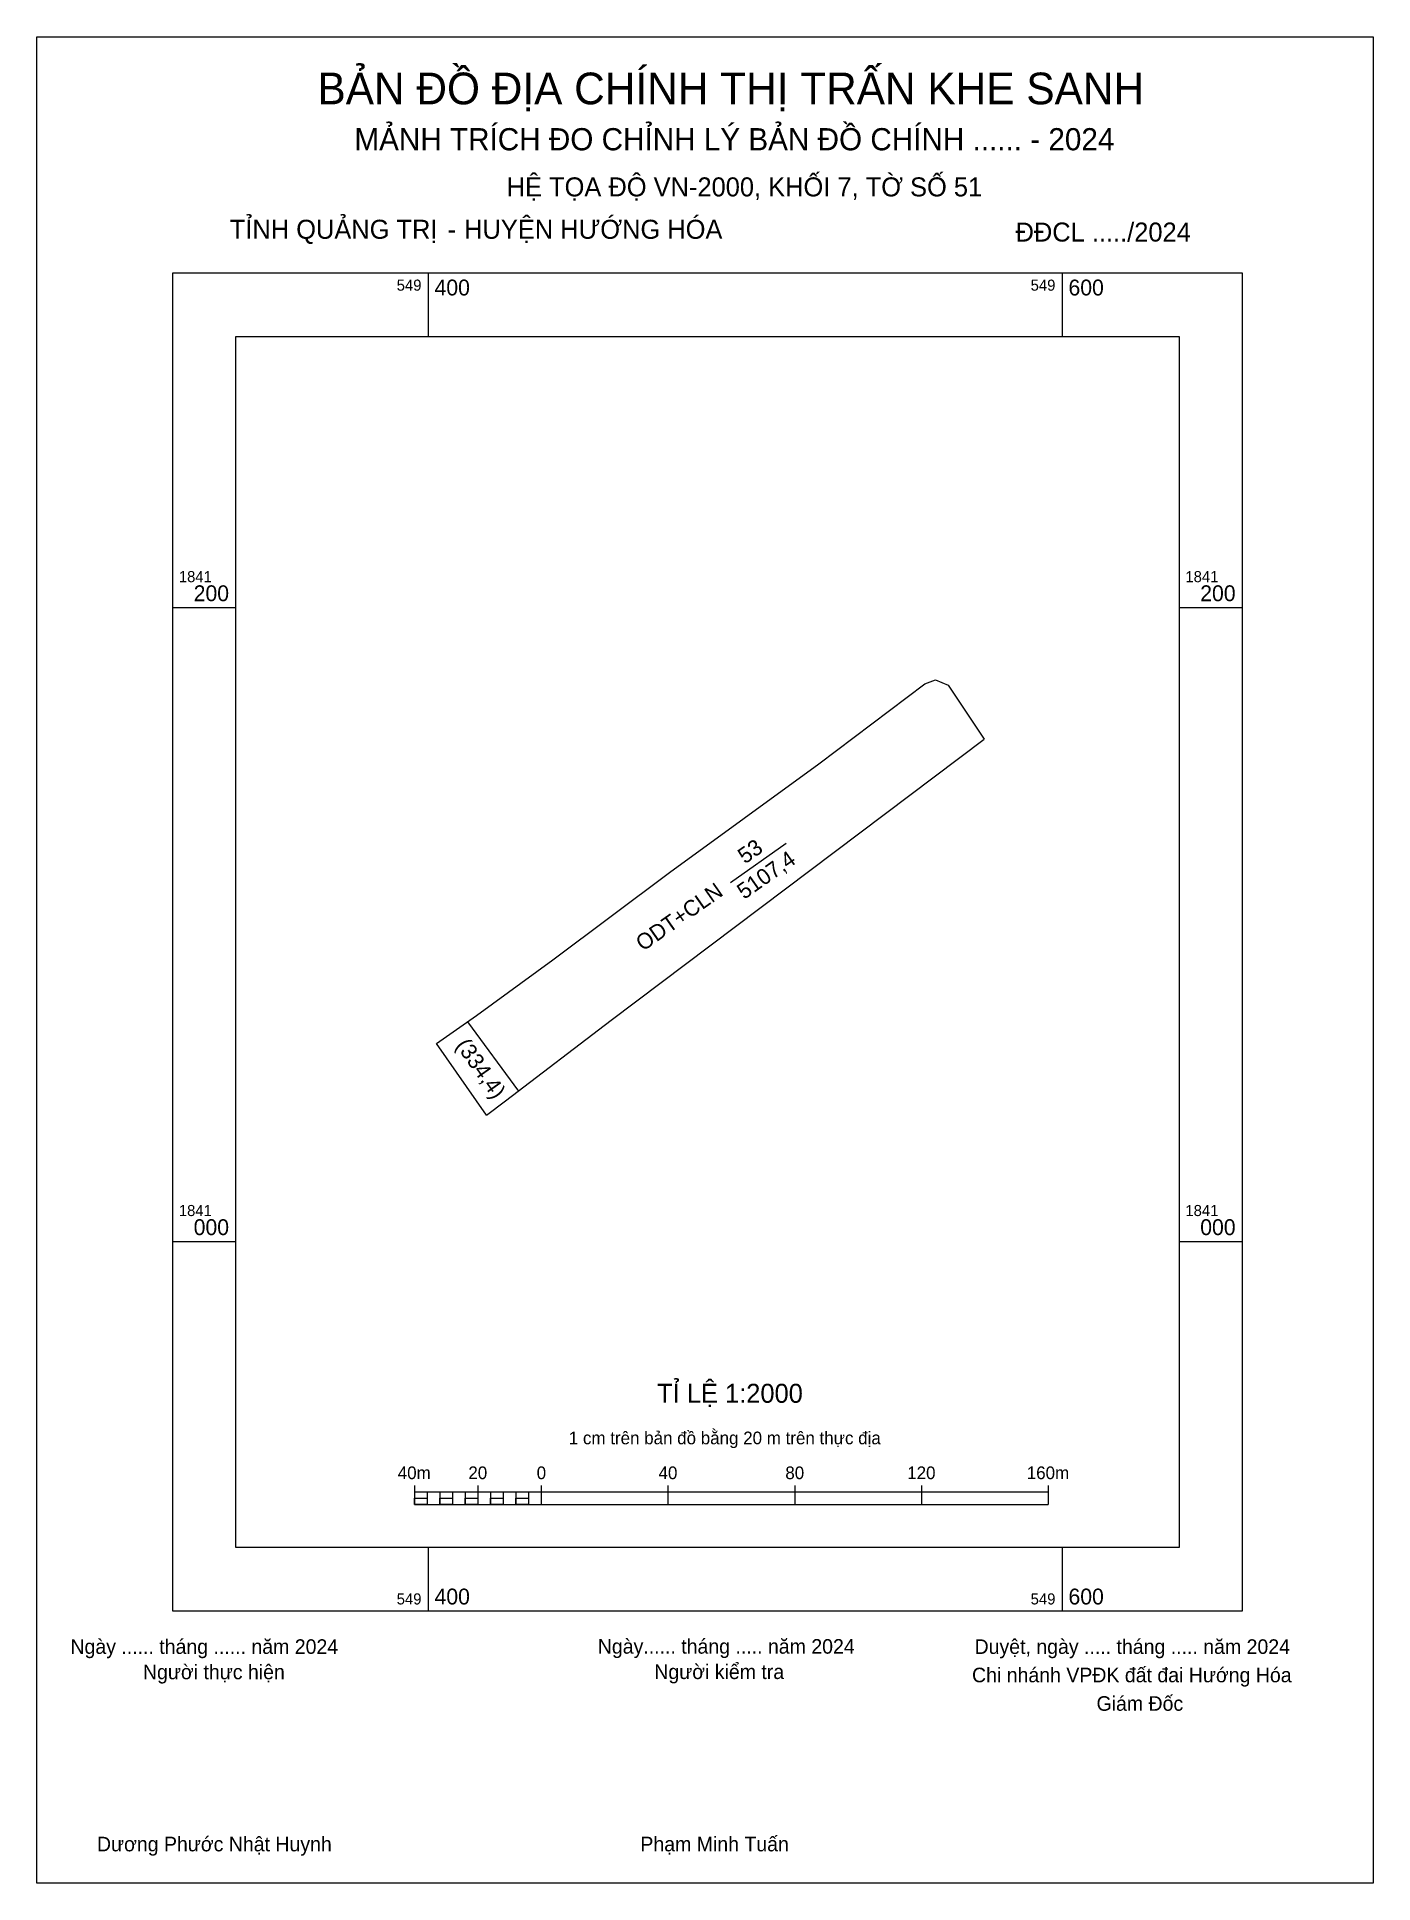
# Model space of a CAD drawing. Extents: x 549277 to 549698, y 1840798 to 1841380.
import ezdxf

# ---------------------------------------------------------------- set-up
doc = ezdxf.new("R2010")
doc.units = 0
for name, color, linetype in [('Level 1', 7, 'Continuous'), ('Level 10', 7, 'Continuous'), ('Level 13', 7, 'Continuous'), ('Level 2', 7, 'Continuous'), ('Level 6', 7, 'Continuous'), ('Level 62', 7, 'Continuous'), ('Level 63', 7, 'Continuous'), ('Level 9', 7, 'Continuous')]:
    doc.layers.add(name, color=color, linetype=linetype)

msp = doc.modelspace()

# ---------------------------------------------------------------- linework, layer by layer
at = {"layer": 'Level 1'}
for p, q in [((549276.56, 1841380.03), (549276.56, 1841380.03)), ((549698.09, 1840797.56), (549698.09, 1840797.56))]:
    msp.add_line(p, q, dxfattribs=at)
at = {"layer": 'Level 10'}
for p, q in [((549523.21, 1841150.7), (549556.73, 1841175.97)), ((549556.73, 1841175.97), (549560.02, 1841177.22)), ((549560.02, 1841177.22), (549564.06, 1841175.48)), ((549564.06, 1841175.48), (549575.38, 1841158.43)), ((549457.71, 1841069.76), (549575.38, 1841158.43)), ((549476.15, 1841116.38), (549523.21, 1841150.7)), ((549439.32, 1841088.87), (549476.15, 1841116.38)), ((549415.27, 1841071.29), (549439.32, 1841088.87)), ((549402.63, 1841062.43), (549415.27, 1841071.29)), ((549424.34, 1841044.34), (549457.71, 1841069.76)), ((549418.38, 1841039.88), (549402.63, 1841062.43)), ((549418.38, 1841039.88), (549424.34, 1841044.34))]:
    msp.add_line(p, q, dxfattribs=at)
at = {"layer": 'Level 2'}
msp.add_lwpolyline([(549276.56, 1841380.03), (549698.08, 1841380.03), (549698.08, 1840797.56), (549276.56, 1840797.56)], close=True, dxfattribs=at)
at = {"layer": 'Level 6'}
msp.add_lwpolyline([(549412.38, 1841069.27), (549428.44, 1841047.46)], dxfattribs=at)
at = {"layer": 'Level 62'}
msp.add_lwpolyline([(549339.33, 1841285.46), (549636.88, 1841285.46), (549636.88, 1840903.46), (549339.33, 1840903.46)], close=True, dxfattribs=at)
at = {"layer": 'Level 63'}
for p, q in [((549276.56, 1841370.03), (549276.56, 1841380.03)), ((549276.56, 1841380.03), (549286.56, 1841380.03)), ((549276.56, 1841370.03), (549276.56, 1841380.03)), ((549276.56, 1841380.03), (549286.56, 1841380.03)), ((549688.08, 1841380.03), (549698.08, 1841380.03)), ((549688.08, 1841380.03), (549698.08, 1841380.03)), ((549698.08, 1841380.03), (549698.08, 1841370.03)), ((549698.08, 1841380.03), (549698.08, 1841370.03)), ((549276.56, 1841370.03), (549276.56, 1841370.03)), ((549276.56, 1841370.03), (549276.56, 1841370.03)), ((549400, 1841305.46), (549400, 1841285.46)), ((549600, 1841305.46), (549600, 1841285.46)), ((549319.33, 1841200), (549339.33, 1841200)), ((549636.88, 1841200), (549656.88, 1841200)), ((549319.33, 1841000), (549339.33, 1841000)), ((549636.88, 1841000), (549656.88, 1841000)), ((549395.64, 1840923), (549395.64, 1840917)), ((549415.64, 1840923), (549415.64, 1840917)), ((549435.64, 1840923), (549435.64, 1840917)), ((549475.64, 1840923), (549475.64, 1840917)), ((549515.64, 1840923), (549515.64, 1840917)), ((549555.64, 1840923), (549555.64, 1840917)), ((549595.64, 1840923), (549595.64, 1840917)), ((549395.64, 1840921), (549595.64, 1840921)), ((549395.64, 1840917), (549595.64, 1840917)), ((549399.64, 1840921), (549399.64, 1840917)), ((549403.64, 1840921), (549403.64, 1840917)), ((549407.64, 1840921), (549407.64, 1840917)), ((549411.64, 1840921), (549411.64, 1840917)), ((549415.64, 1840921), (549415.64, 1840917)), ((549419.64, 1840921), (549419.64, 1840917)), ((549423.64, 1840921), (549423.64, 1840917)), ((549427.64, 1840921), (549427.64, 1840917)), ((549431.64, 1840921), (549431.64, 1840917)), ((549435.64, 1840921), (549435.64, 1840917)), ((549400, 1840903.46), (549400, 1840883.46)), ((549600, 1840903.46), (549600, 1840883.46)), ((549276.56, 1840797.56), (549276.56, 1840807.56)), ((549276.56, 1840797.56), (549276.56, 1840807.56)), ((549698.08, 1840807.56), (549698.08, 1840797.56)), ((549698.08, 1840807.56), (549698.08, 1840797.56)), ((549286.56, 1840797.56), (549276.56, 1840797.56)), ((549286.56, 1840797.56), (549276.56, 1840797.56)), ((549698.08, 1840797.56), (549688.08, 1840797.56)), ((549698.08, 1840797.56), (549688.08, 1840797.56))]:
    msp.add_line(p, q, dxfattribs=at)
for points in [[(549319.33, 1841305.46), (549319.33, 1840883.46), (549656.88, 1840883.46), (549656.88, 1841305.46)], [(549395.64, 1840919), (549399.64, 1840919), (549399.64, 1840917), (549395.64, 1840917)], [(549395.64, 1840919), (549399.64, 1840919), (549399.64, 1840917), (549395.64, 1840917)], [(549403.64, 1840919), (549407.64, 1840919), (549407.64, 1840917), (549403.64, 1840917)], [(549411.64, 1840919), (549415.64, 1840919), (549415.64, 1840917), (549411.64, 1840917)], [(549419.64, 1840919), (549423.64, 1840919), (549423.64, 1840917), (549419.64, 1840917)], [(549427.64, 1840919), (549431.64, 1840919), (549431.64, 1840917), (549427.64, 1840917)]]:
    msp.add_lwpolyline(points, close=True, dxfattribs=at)
at = {"layer": 'Level 9'}
msp.add_line((549495.37, 1841113.26), (549512.94, 1841125.61), dxfattribs=at)

# ---------------------------------------------------------------- texts
at = {"layer": 'Level 13'}
for s, p in [('53', (549499.94, 1841118.92)), ('5107,4', (549499.68, 1841107.74)), ('ODT+CLN', (549467.75, 1841091.38))]:
    msp.add_text(s, height=5, rotation=35.09873, dxfattribs=at).set_placement(p)
at = {"layer": 'Level 6'}
for s, p in [('HỆ TỌA ÐỘ VN-2000, KHỐI 7, TỜ SỐ 51 ', (549424.76, 1841329.71)), ('TỈ LỆ 1:2000', (549472.25, 1840949.08))]:
    msp.add_text(s, height=6, dxfattribs=at).set_placement(p)
at = {"layer": 'Level 63'}
for s, height, p in [('BẢN ĐỒ ĐỊA CHÍNH THỊ TRẤN KHE SANH', 10, (549365.06, 1841358.77)), ('MẢNH TRÍCH ĐO CHỈNH LÝ BẢN ĐỒ CHÍNH ...... - 2024', 7, (549376.71, 1841344.25)), ('TỈNH QUẢNG TRỊ', 6, (549337.41, 1841316.34)), (' HUYỆN HƯỚNG HÓA', 6, (549409.1, 1841316.34)), ('-', 6, (549406.15, 1841316.34)), ('ĐĐCL ...../2024', 6, (549585.3, 1841315.46)), ('549', 3.5, (549390.06, 1841299.96)), ('400', 5, (549402, 1841298.46)), ('549', 3.5, (549590.06, 1841299.96)), ('600', 5, (549602, 1841298.46)), ('1841', 3.5, (549321.33, 1841208)), ('1841', 3.5, (549638.88, 1841208)), ('200', 5, (549326.01, 1841202)), ('200', 5, (549643.56, 1841202)), ('1841', 3.5, (549321.33, 1841008)), ('1841', 3.5, (549638.88, 1841008)), ('000', 5, (549326.01, 1841002)), ('000', 5, (549643.56, 1841002)), ('1 cm trên bản đồ bằng 20 m trên thực địa', 4, (549444.36, 1840936)), ('40m', 4, (549390.39, 1840925)), ('20', 4, (549412.67, 1840925)), ('0', 4, (549434.22, 1840925)), ('40', 4, (549472.67, 1840925)), ('80', 4, (549512.67, 1840925)), ('120', 4, (549551.12, 1840925)), ('160m', 4, (549588.83, 1840925)), ('549', 3.5, (549390.06, 1840885.46)), ('400', 5, (549402, 1840885.46)), ('549', 3.5, (549590.06, 1840885.46)), ('600', 5, (549602, 1840885.46)), ('Ngày ...... tháng ...... năm 2024', 4.6, (549287.13, 1840869.87)), ('Ngày...... tháng ..... năm 2024', 4.6, (549453.51, 1840869.93)), ('Duyệt, ngày ..... tháng ..... năm 2024', 4.6, (549572.37, 1840869.86)), ('Người thực hiện', 4.6, (549310.01, 1840861.87)), ('Người kiểm tra', 4.6, (549471.33, 1840861.93)), ('Chi nhánh VPĐK đất đai Hướng Hóa', 4.6, (549571.57, 1840860.91)), ('Giám Đốc', 4.6, (549610.84, 1840851.92)), ('Dương Phước Nhật Huynh', 4.6, (549295.49, 1840807.57)), ('Phạm Minh Tuấn', 4.6, (549466.94, 1840807.57))]:
    msp.add_text(s, height=height, dxfattribs=at).set_placement(p)
at = {"layer": 'Level 9'}
msp.add_text('(334,4)', height=4.995, rotation=305.19813, dxfattribs=at).set_placement((549408.52, 1841061.82))

doc.saveas('drawing.dxf')
